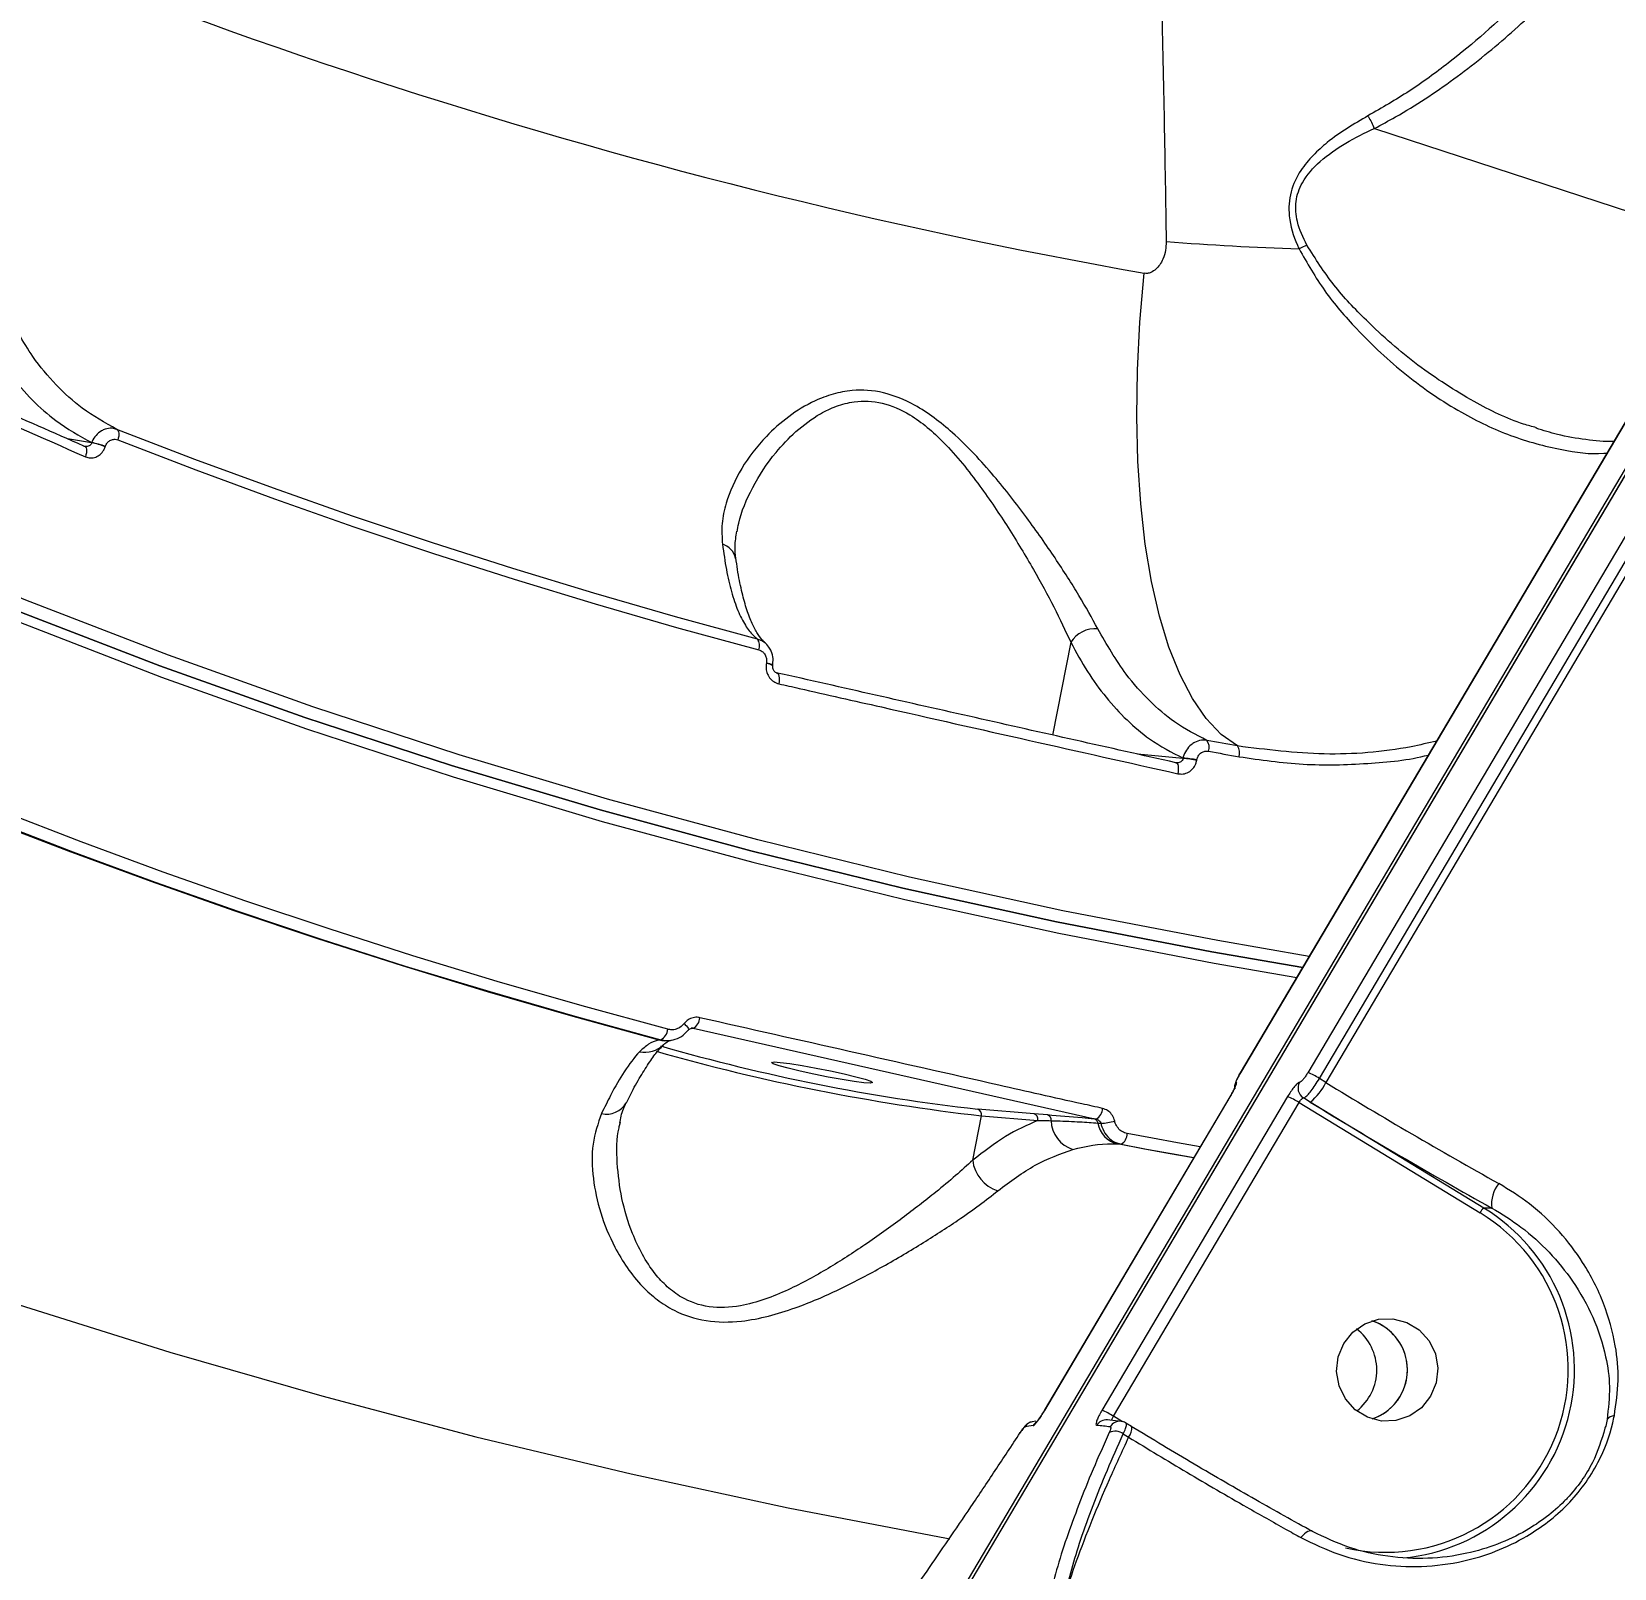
# Model space of a CAD drawing. Header units: millimetres. Extents: x -6879 to 7341, y -8047 to 7187.
# Drawn here: x -445 to -306.6, y 2434.7 to 2569.1 of the extents above; entities that cross this region are included whole.
import ezdxf

# ---------------------------------------------------------------- set-up
doc = ezdxf.new("R2010")
doc.units = ezdxf.units.MM
for name, color, linetype in [('DIKOM_ОБЪЕКТ', 7, 'Continuous'), ('DIKOM_РАЗМЕР_ЗОНА', 7, 'Continuous'), ('DIKOM_РАЗМЕР_ОБЪЕКТА', 7, 'Continuous')]:
    doc.layers.add(name, color=color, linetype=linetype)
doc.styles.add('style1', font='arial.ttf', dxfattribs={"width": 0.8})
doc.dimstyles.new('1-50', dxfattribs={"dimtxt": 300, "dimasz": 200, "dimexe": 100, "dimexo": 0, "dimgap": 100, "dimtad": 0, "dimdec": 0, "dimtxsty": 'style1', "dimcen": 0, "dimclrd": 7, "dimclre": 7, "dimadec": 1, "dimazin": 2, "dimtfac": 1, "dimtdec": 0, "dimtmove": 1, "dimatfit": 3, "dimfxl": 0, "dimlwd": 25, "dimlwe": 18, "dimarcsym": 0})

# ---------------------------------------------------------------- blocks, each defined once
blk = doc.blocks.new('*D20')
at = {"layer": 'Defpoints', "color": 0, "transparency": 16777216}
for p in [(-335.47, 4138.44), (-5198.79, -5966.88), (-1568.13, -5966.88)]:
    blk.add_point(p, dxfattribs=at)
at = {"layer": 'DIKOM_РАЗМЕР_ОБЪЕКТА', "color": 7, "lineweight": 18, "transparency": 16777216}
for p, q in [((-335.47, 4138.44), (-5298.79, 4138.44)), ((-1568.13, -5966.88), (-5298.79, -5966.88))]:
    blk.add_line(p, q, dxfattribs=at)
at = {"layer": 'DIKOM_РАЗМЕР_ОБЪЕКТА', "color": 7, "lineweight": 25, "transparency": 16777216}
for p, q in [((-5198.79, 3938.44), (-5198.79, -81.84)), ((-5198.79, -5766.88), (-5198.79, -1161.62))]:
    blk.add_line(p, q, dxfattribs=at)
at = {"layer": 'DIKOM_РАЗМЕР_ОБЪЕКТА', "color": 7, "transparency": 16777216}
for points in [[(-5232.12, 3938.44), (-5165.46, 3938.44), (-5198.79, 4138.44)], [(-5232.12, -5766.88), (-5165.46, -5766.88), (-5198.79, -5966.88)]]:
    blk.add_solid(points, dxfattribs=at)
at = {"layer": 'DIKOM_РАЗМЕР_ОБЪЕКТА', "color": 0, "transparency": 16777216, "insert": (-5198.79, -621.73), "char_height": 300, "attachment_point": 5, "rotation": 90, "style": 'style1'}
blk.add_mtext('10100', dxfattribs=at)
blk = doc.blocks.new('*D19')
at = {"layer": 'Defpoints', "color": 0, "transparency": 16777216}
for p in [(5624.04, 6094.27), (-4435.35, 2864.29), (5624.04, -2640.11)]:
    blk.add_point(p, dxfattribs=at)
at = {"layer": 'DIKOM_РАЗМЕР_ОБЪЕКТА', "color": 7, "lineweight": 18, "transparency": 16777216}
for p, q in [((-4435.35, 2864.29), (-4435.35, 6194.27)), ((5624.04, -2640.11), (5624.04, 6194.27))]:
    blk.add_line(p, q, dxfattribs=at)
at = {"layer": 'DIKOM_РАЗМЕР_ОБЪЕКТА', "color": 7, "lineweight": 25, "transparency": 16777216}
for p, q in [((-4235.35, 6094.27), (2113.67, 6094.27)), ((5424.04, 6094.27), (3193.46, 6094.27))]:
    blk.add_line(p, q, dxfattribs=at)
at = {"layer": 'DIKOM_РАЗМЕР_ОБЪЕКТА', "color": 7, "transparency": 16777216}
for points in [[(-4235.35, 6127.6), (-4235.35, 6060.94), (-4435.35, 6094.27)], [(5424.04, 6127.6), (5424.04, 6060.94), (5624.04, 6094.27)]]:
    blk.add_solid(points, dxfattribs=at)
at = {"layer": 'DIKOM_РАЗМЕР_ОБЪЕКТА', "color": 0, "transparency": 16777216, "insert": (2653.56, 6094.27), "char_height": 300, "attachment_point": 5, "style": 'style1'}
blk.add_mtext('10100', dxfattribs=at)
blk = doc.blocks.new('*D18')
at = {"layer": 'Defpoints', "color": 0, "transparency": 16777216}
for p in [(-342.29, 5666.7), (-6681.79, -8047.27), (-1651.48, -8047.27)]:
    blk.add_point(p, dxfattribs=at)
at = {"layer": 'DIKOM_РАЗМЕР_ЗОНА', "color": 7, "lineweight": 18, "transparency": 16777216}
for p, q in [((-342.29, 5666.7), (-6781.79, 5666.7)), ((-1651.48, -8047.27), (-6781.79, -8047.27))]:
    blk.add_line(p, q, dxfattribs=at)
at = {"layer": 'DIKOM_РАЗМЕР_ЗОНА', "color": 7, "lineweight": 25, "transparency": 16777216}
for p, q in [((-6681.79, 5466.7), (-6681.79, -340.84)), ((-6681.79, -7847.27), (-6681.79, -1420.62))]:
    blk.add_line(p, q, dxfattribs=at)
at = {"layer": 'DIKOM_РАЗМЕР_ЗОНА', "color": 7, "transparency": 16777216}
for points in [[(-6715.12, 5466.7), (-6648.46, 5466.7), (-6681.79, 5666.7)], [(-6715.12, -7847.27), (-6648.46, -7847.27), (-6681.79, -8047.27)]]:
    blk.add_solid(points, dxfattribs=at)
at = {"layer": 'DIKOM_РАЗМЕР_ЗОНА', "color": 0, "transparency": 16777216, "insert": (-6681.79, -880.73), "char_height": 300, "attachment_point": 5, "rotation": 90, "style": 'style1'}
blk.add_mtext('13700', dxfattribs=at)
blk = doc.blocks.new('*D17')
at = {"layer": 'Defpoints', "color": 0, "transparency": 16777216}
for p in [(-5935.35, 6990.27), (-5935.35, 998.27), (7340.79, -2830.86)]:
    blk.add_point(p, dxfattribs=at)
at = {"layer": 'DIKOM_РАЗМЕР_ЗОНА', "color": 7, "lineweight": 18, "transparency": 16777216}
for p, q in [((-5935.35, 998.27), (-5935.35, 7090.27)), ((7340.79, -2830.86), (7340.79, 7090.27))]:
    blk.add_line(p, q, dxfattribs=at)
at = {"layer": 'DIKOM_РАЗМЕР_ЗОНА', "color": 7, "lineweight": 25, "transparency": 16777216}
for p, q in [((-5735.35, 6990.27), (2016.67, 6990.27)), ((7140.79, 6990.27), (3096.46, 6990.27))]:
    blk.add_line(p, q, dxfattribs=at)
at = {"layer": 'DIKOM_РАЗМЕР_ЗОНА', "color": 7, "transparency": 16777216}
for points in [[(-5735.35, 7023.6), (-5735.35, 6956.94), (-5935.35, 6990.27)], [(7140.79, 7023.6), (7140.79, 6956.94), (7340.79, 6990.27)]]:
    blk.add_solid(points, dxfattribs=at)
at = {"layer": 'DIKOM_РАЗМЕР_ЗОНА', "color": 0, "transparency": 16777216, "insert": (2556.56, 6990.27), "char_height": 300, "attachment_point": 5, "style": 'style1'}
blk.add_mtext('13300', dxfattribs=at)

msp = doc.modelspace()

# ---------------------------------------------------------------- linework, layer by layer
at = {"layer": 'DIKOM_ОБЪЕКТ', "color": 7, "linetype": 'Continuous', "lineweight": 15}
for p, q in [((-132.1, 2824.1), (-377.6, 2409.23)), ((-131.77, 2824.1), (-377.27, 2409.23)), ((-377.25, 2409.23), (-131.75, 2824.1)), ((-327.54, 2560.62), (-302.79, 2552.52)), ((-297.16, 2549.19), (-339.26, 2478.04)), ((-339.25, 2478.05), (-297.15, 2549.2)), ((-291.26, 2549.21), (-333.36, 2478.06)), ((-332.35, 2477.55), (-290.25, 2548.69)), ((-289.69, 2548.36), (-331.79, 2477.21)), ((-439.74, 2533.13), (-441.84, 2533.49)), ((-440.41, 2532.86), (-440.35, 2532.85)), ((-440.29, 2532.83), (-440.41, 2532.86)), ((-439.73, 2533.16), (-439.74, 2533.13)), ((-438.55, 2532.78), (-438.54, 2532.81)), ((-383.41, 2523.01), (-383.42, 2523.06)), ((-354.1, 2515.71), (-355.7, 2507.59)), ((-380.72, 2513.88), (-380.72, 2513.85)), ((-344.28, 2505.55), (-348.25, 2505.92)), ((-344.84, 2505.16), (-344.91, 2505.17)), ((-344.27, 2505.57), (-344.28, 2505.55)), ((-343.08, 2505.37), (-343.07, 2505.4)), ((-389.96, 2480.95), (-390.09, 2480.92)), ((-389.11, 2480.89), (-389.01, 2480.91)), ((-387.52, 2481.8), (-387.55, 2481.78)), ((-387.41, 2481.9), (-387.14, 2481.95)), ((-387.14, 2481.95), (-387.12, 2481.95)), ((-387.12, 2481.95), (-351.86, 2474.01)), ((-339.26, 2478.04), (-339.25, 2478.05)), ((-331.79, 2477.21), (-332.35, 2477.55)), ((-340.17, 2475.95), (-356.4, 2448.52)), ((-356.39, 2448.53), (-340.16, 2475.96)), ((-335.14, 2475.97), (-351.37, 2448.54)), ((-350.36, 2448.03), (-334.13, 2475.45)), ((-340.17, 2475.95), (-340.16, 2475.96)), ((-334.13, 2475.45), (-318.3, 2465.8)), ((-333.15, 2475.5), (-333.74, 2475.86)), ((-317.96, 2466.23), (-333.15, 2475.5)), ((-362.67, 2470.41), (-361.9, 2474.29)), ((-357.3, 2474.47), (-362.23, 2474.88)), ((-361.9, 2474.29), (-356.97, 2473.89)), ((-356.14, 2474.37), (-357.3, 2474.47)), ((-351.86, 2474.01), (-352.04, 2474.02)), ((-393.5, 2473.62), (-393.47, 2473.73)), ((-351.72, 2473.66), (-351.46, 2473.64)), ((-350.01, 2471.83), (-349.68, 2471.81)), ((-317.26, 2466.23), (-317.96, 2466.23)), ((-357.14, 2447.6), (-357.48, 2447.54)), ((-356.4, 2448.52), (-356.39, 2448.53)), ((-349.69, 2447.58), (-350.9, 2447.71)), ((-349.56, 2447.54), (-350.36, 2448.03)), ((-349.51, 2446.48), (-349.04, 2446.19)), ((-348.77, 2447.13), (-349.27, 2447.43))]:
    msp.add_line(p, q, dxfattribs=at)
at = {"layer": 'DIKOM_ОБЪЕКТ', "color": 7, "linetype": 'Continuous', "lineweight": 15, "flags": 128}
for points in [[(-333.23, 2488.23), (-341.24, 2489.62), (-354.78, 2492.23), (-368.2, 2495.16), (-381.48, 2498.42), (-394.61, 2501.98), (-407.58, 2505.87), (-420.39, 2510.06), (-433.02, 2514.56), (-445.48, 2519.37), (-457.74, 2524.48), (-469.81, 2529.88), (-481.67, 2535.59), (-493.32, 2541.58), (-504.75, 2547.87), (-515.95, 2554.43), (-526.91, 2561.28), (-537.63, 2568.4)], [(-538.62, 2567.61), (-527.87, 2560.47), (-516.88, 2553.61), (-505.66, 2547.03), (-494.2, 2540.73), (-482.53, 2534.72), (-470.64, 2529), (-458.54, 2523.58), (-446.25, 2518.46), (-433.76, 2513.64), (-421.1, 2509.13), (-408.26, 2504.93), (-395.26, 2501.04), (-382.09, 2497.46), (-368.79, 2494.2), (-355.34, 2491.26), (-341.76, 2488.64), (-333.8, 2487.26)], [(-333.8, 2487.26), (-341.76, 2488.64), (-355.34, 2491.26), (-368.79, 2494.2), (-382.09, 2497.46), (-395.25, 2501.04), (-408.26, 2504.93), (-421.1, 2509.13), (-433.76, 2513.64), (-446.25, 2518.46), (-458.54, 2523.58), (-470.64, 2529), (-482.53, 2534.72), (-494.2, 2540.73), (-505.66, 2547.03), (-516.88, 2553.61), (-527.87, 2560.47), (-538.62, 2567.61)], [(-538.54, 2566.66), (-527.79, 2559.52), (-516.79, 2552.65), (-505.56, 2546.07), (-494.09, 2539.76), (-482.41, 2533.75), (-470.51, 2528.03), (-458.41, 2522.6), (-446.11, 2517.48), (-433.62, 2512.66), (-420.94, 2508.14), (-408.1, 2503.94), (-395.08, 2500.04), (-381.91, 2496.46), (-368.6, 2493.2), (-355.14, 2490.26), (-341.56, 2487.64), (-334.32, 2486.38)], [(-339.52, 2506.63), (-340.93, 2507.64), (-342.24, 2509.03), (-343.45, 2510.77), (-344.54, 2512.85), (-345.51, 2515.27), (-346.34, 2517.99), (-347.03, 2521.01), (-347.58, 2524.28), (-347.98, 2527.8), (-348.23, 2531.53), (-348.32, 2535.44), (-348.26, 2539.5), (-348.04, 2543.69), (-347.68, 2547.96)], [(-381.5, 2515.97), (-388.68, 2517.93), (-395.81, 2519.99), (-402.89, 2522.14), (-409.93, 2524.38), (-416.91, 2526.72), (-423.83, 2529.16), (-430.71, 2531.69), (-437.52, 2534.31)], [(-437.52, 2534.31), (-437.46, 2534.27), (-437.42, 2534.19), (-437.38, 2534.1), (-437.36, 2533.98), (-437.36, 2533.85), (-437.37, 2533.71), (-437.4, 2533.55), (-437.44, 2533.39)], [(-437.44, 2533.39), (-430.62, 2530.77), (-423.75, 2528.24), (-416.81, 2525.8), (-409.83, 2523.46), (-402.79, 2521.21), (-395.7, 2519.06), (-388.57, 2517), (-381.38, 2515.04)], [(-440.35, 2532.85), (-440.33, 2532.84), (-440.26, 2532.78), (-440.22, 2532.69), (-440.19, 2532.57), (-440.18, 2532.43), (-440.19, 2532.27), (-440.23, 2532.1), (-440.28, 2531.92)], [(-379.85, 2513.04), (-379.78, 2513.01), (-379.71, 2512.96), (-379.66, 2512.87), (-379.62, 2512.75), (-379.6, 2512.6), (-379.6, 2512.44), (-379.61, 2512.26), (-379.63, 2512.07)], [(-339.52, 2506.63), (-339.85, 2506.69), (-340.18, 2506.75), (-340.52, 2506.81), (-340.85, 2506.87), (-341.18, 2506.93), (-341.52, 2507), (-341.85, 2507.06), (-342.18, 2507.12)], [(-342.04, 2506.18), (-341.7, 2506.12), (-341.37, 2506.06), (-341.04, 2505.99), (-340.7, 2505.93), (-340.37, 2505.87), (-340.04, 2505.81), (-339.7, 2505.75), (-339.37, 2505.69)], [(-344.91, 2505.17), (-344.84, 2505.15), (-344.78, 2505.09), (-344.74, 2505), (-344.71, 2504.88), (-344.69, 2504.74), (-344.69, 2504.57), (-344.7, 2504.4), (-344.73, 2504.21)], [(-390.09, 2480.92), (-397.63, 2482.98), (-405.12, 2485.14), (-412.55, 2487.4), (-419.94, 2489.76), (-427.27, 2492.22), (-434.54, 2494.77), (-441.76, 2497.43), (-448.92, 2500.18)], [(-448.49, 2500.11), (-441.37, 2497.37), (-434.19, 2494.73), (-426.95, 2492.19), (-419.66, 2489.74), (-412.31, 2487.39), (-404.91, 2485.15), (-397.46, 2483), (-389.96, 2480.95)], [(-389.34, 2481.86), (-396.83, 2483.9), (-404.26, 2486.05), (-411.64, 2488.29), (-418.97, 2490.63), (-426.25, 2493.07), (-433.47, 2495.61), (-440.64, 2498.25), (-447.75, 2500.98)], [(-533.4, 2494.72), (-521.49, 2488.61), (-509.38, 2482.77), (-497.07, 2477.21), (-484.58, 2471.93), (-471.92, 2466.92), (-459.07, 2462.21), (-446.07, 2457.78), (-432.9, 2453.64), (-419.59, 2449.8), (-406.13, 2446.24), (-392.54, 2442.99), (-378.82, 2440.03), (-364.97, 2437.37), (-364.68, 2437.32)], [(-387.92, 2482.36), (-387.81, 2482.25), (-387.71, 2482.15), (-387.63, 2482.06), (-387.57, 2481.97), (-387.53, 2481.9), (-387.51, 2481.85), (-387.52, 2481.81), (-387.52, 2481.8)], [(-373.92, 2477.96), (-372.88, 2477.71), (-372.08, 2477.49), (-371.58, 2477.31), (-371.43, 2477.2), (-371.64, 2477.16), (-372.18, 2477.19), (-373.03, 2477.3), (-374.1, 2477.47), (-375.31, 2477.68), (-376.57, 2477.93), (-377.77, 2478.19), (-378.81, 2478.45), (-379.61, 2478.67), (-380.11, 2478.84), (-380.26, 2478.95), (-380.05, 2479), (-379.5, 2478.96), (-378.66, 2478.86), (-377.59, 2478.69), (-376.37, 2478.47), (-375.12, 2478.22), (-373.92, 2477.96)], [(-342.77, 2471.57), (-344.76, 2471.92), (-346.96, 2472.33), (-349.16, 2472.74)], [(-343.33, 2470.61), (-343.35, 2470.61), (-345.57, 2471.01), (-347.79, 2471.42), (-350.01, 2471.83)], [(-349.68, 2471.81), (-347.48, 2471.39), (-345.28, 2470.99), (-343.32, 2470.64)], [(-322.62, 2449.77), (-323.41, 2448.77), (-324.45, 2448.05), (-325.65, 2447.65), (-326.91, 2447.61), (-328.13, 2447.94), (-329.22, 2448.6), (-330.07, 2449.54), (-330.63, 2450.69), (-330.85, 2451.95), (-330.7, 2453.22), (-330.21, 2454.4), (-329.42, 2455.39), (-328.38, 2456.12), (-327.18, 2456.52), (-325.92, 2456.55), (-324.7, 2456.23), (-323.62, 2455.57), (-322.76, 2454.63), (-322.2, 2453.48), (-321.99, 2452.22), (-322.13, 2450.95), (-322.62, 2449.77)], [(-332.95, 2437.94), (-333.03, 2438), (-333.13, 2438.01), (-333.24, 2437.99), (-333.37, 2437.94), (-333.51, 2437.86), (-333.66, 2437.74), (-333.81, 2437.59), (-333.97, 2437.42)]]:
    msp.add_lwpolyline(points, dxfattribs=at)
at = {"layer": 'DIKOM_ОБЪЕКТ', "color": 7, "linetype": 'Continuous', "lineweight": 15}
for centre, radius, start, end in [((-261.2, 3035.61), 495.25, 243.8027, 259.9442), ((-325.53, 2820.3), 270.33, 265.7101, 268.1781), ((-326.04, 2533.12), 18.81, 113.1535, 115.4452), ((-440.49, 2528.33), 4.86, 66.3788, 81.0867), ((-440.48, 2528.36), 4.85, 66.3745, 81.0963), ((-385.01, 2522.7), 1.63, 12.6903, 74.1992), ((-351.94, 2514.31), 2.57, 85.4644, 147.2353), ((-382.27, 2515.4), 0.96, 337.9137, 36.5903), ((-380.9, 2512.44), 1.45, 58.3911, 82.626), ((-380.91, 2512.41), 1.45, 58.3911, 82.626), ((-343.05, 2506.5), 1.06, 342.2915, 35.5077), ((-340.39, 2506.01), 1.07, 342.5885, 35.4463), ((-344.75, 2497.98), 7.58, 77.2343, 86.4172), ((-344.75, 2498.01), 7.58, 77.2391, 86.4235), ((-387.6, 2482.9), 1.06, 296.6984, 358.5757), ((-389.52, 2483.27), 2.41, 256.1919, 279.6626), ((-390.43, 2481.93), 1.09, 295.5902, 356.2723), ((-387.24, 2481.47), 0.484, 78.1652, 97.9838), ((-391.35, 2482.19), 2.34, 258.3304, 314.6116), ((-341.72, 2650.29), 177.15, 254.0667, 263.4592), ((-343.08, 2643.29), 169.5, 253.9418, 263.5109), ((-335.02, 2473.56), 4.81, 56.2348, 69.7722), ((-338.75, 2476.7), 1, 149.3928, 181.9283), ((-333.21, 2476.71), 1.01, 149.1634, 237.877), ((-336.12, 2479.25), 4.79, 308.3711, 334.8063), ((-103.58, 2851.23), 438.15, 238.6102, 240.9016), ((-394.72, 2476.47), 2.03, 258.003, 329.4047), ((-336.78, 2471.5), 4.76, 56.1811, 69.8698), ((-93.61, 2868.08), 459.9, 238.6097, 240.9019), ((-362.38, 2474.41), 0.491, 345.7076, 72.5441), ((-357.45, 2474.01), 0.491, 345.7192, 72.5453), ((-356.28, 2473.92), 0.476, 353.74, 72.5741), ((-353.14, 2473.92), 2.67, 181.1457, 253.3916), ((-352.16, 2473.58), 0.456, 9.6367, 74.4894), ((-352.41, 2474.97), 1.1, 299.585, 358.5329), ((-351.69, 2478.69), 5.06, 272.5691, 286.5056), ((-349.48, 2474.04), 2.27, 189.635, 256.4349), ((-350.23, 2472.73), 1.07, 300.5534, 0.5028), ((-359.54, 2470.75), 3.15, 186.1306, 252.7448), ((-314.51, 2466.62), 2.78, 140.6362, 188.1149), ((-326.57, 2452.12), 15.99, 257.4178, 58.8441), ((-326.59, 2452.11), 16.55, 275.4094, 58.5603), ((-317.22, 2465.29), 1.2, 128.3883, 154.7911), ((-329.16, 2452.08), 4.51, 329.0701, 71.9213), ((-329.17, 2452.08), 4.52, 288.3501, 71.9222), ((-331.87, 2452.07), 4.54, 307.9073, 52.365), ((-329.12, 2452.01), 4.44, 288.0454, 329.5155), ((-357.28, 2446.58), 0.986, 101.8636, 149.488), ((-356.53, 2446.72), 0.976, 126.1725, 149.5956), ((-350.98, 2446.73), 0.977, 84.8752, 149.7531), ((-353.01, 2444.08), 4.75, 56.1758, 69.8753), ((-349.8, 2446.61), 0.975, 83.3528, 149.8173), ((-306.41, 2447.06), 1.03, 97.8659, 139.4394), ((-355.68, 2435.31), 12.02, 98.0812, 101.7507), ((-356.03, 2402.69), 44.73, 83.0801, 84.6071), ((-350.22, 2445.52), 1.2, 53.2906, 114.8328), ((-350.05, 2447), 1.29, 321.4245, 5.7056), ((-335.92, 2462.86), 42.54, 243.061, 322.323), ((-336.82, 2456.75), 41, 311.8741, 329.4371)]:
    msp.add_arc(centre, radius, start, end, dxfattribs=at)
for points, knots in [([(-438, 2872.85), (-437.93, 2872.84), (-435.74, 2872.59), (-431.5, 2870.92), (-425.41, 2867.81), (-419.55, 2863.44), (-413.91, 2858.08), (-408.35, 2851.55), (-402.87, 2843.84), (-397.5, 2834.93), (-392.25, 2824.81), (-387.14, 2813.45), (-382.17, 2800.8), (-377.42, 2787.01), (-373.02, 2772.43), (-368.97, 2757.22), (-365.28, 2741.53), (-361.84, 2724.92), (-358.68, 2707.41), (-355.81, 2689.05), (-353.31, 2670.35), (-351.19, 2651.4), (-349.42, 2632.3), (-347.97, 2612.62), (-346.86, 2592.39), (-346.08, 2571.71), (-345.86, 2557.72), (-345.75, 2550.73)], [0, 0, 0, 0, 0.001308, 0.044216, 0.087088, 0.127423, 0.167788, 0.208123, 0.249622, 0.291154, 0.332652, 0.375652, 0.418651, 0.462269, 0.505886, 0.546852, 0.58785, 0.628817, 0.670977, 0.713172, 0.755333, 0.795558, 0.835812, 0.876038, 0.917348, 0.95869, 1, 1, 1, 1]), ([(-287.95, 2614.46), (-288.29, 2613.6), (-289.58, 2610.32), (-292.08, 2604.68), (-295.66, 2597.66), (-299.68, 2590.82), (-304.17, 2584.16), (-309.17, 2577.74), (-314.75, 2571.69), (-319.95, 2567.11), (-324.45, 2563.83), (-326.88, 2562.43), (-328.1, 2561.73)], [0, 0, 0, 0, 0.041995, 0.159522, 0.277493, 0.395316, 0.51312, 0.633876, 0.754564, 0.875869, 0.937949, 1, 1, 1, 1]), ([(-327.54, 2560.62), (-326.92, 2560.96), (-324.52, 2562.24), (-320.53, 2564.88), (-315.77, 2568.71), (-311.18, 2573.08), (-306.77, 2577.91), (-301.58, 2584.41), (-296.05, 2592.57), (-290.48, 2602.46), (-287.51, 2609.32), (-286.02, 2612.75)], [0, 0, 0, 0, 0.031071, 0.119839, 0.208953, 0.297929, 0.396824, 0.495742, 0.663632, 0.831972, 1, 1, 1, 1]), ([(-328.1, 2561.73), (-329.33, 2561.01), (-331.05, 2559.99), (-332.93, 2558.29), (-334.1, 2556.9), (-334.96, 2555.11), (-335.11, 2552.79), (-334.6, 2551.12), (-334.18, 2550.21), (-334.13, 2550.11)], [0, 0, 0, 0, 0.286511, 0.400274, 0.516297, 0.657462, 0.799392, 0.976347, 1, 1, 1, 1]), ([(-328.1, 2561.73), (-328.08, 2561.7), (-327.98, 2561.52), (-327.78, 2561.14), (-327.63, 2560.81), (-327.55, 2560.63)], [0, 0, 0, 0, 0.084349, 0.497342, 1, 1, 1, 1]), ([(-333.44, 2550.42), (-333.77, 2551.09), (-334.36, 2552.3), (-334.51, 2554.26), (-333.84, 2556.16), (-332.26, 2557.88), (-330.07, 2559.4), (-328.39, 2560.23), (-327.55, 2560.63), (-327.55, 2560.63)], [0, 0, 0, 0, 0.159557, 0.287539, 0.415042, 0.593467, 0.79621, 0.999722, 1, 1, 1, 1]), ([(-327.55, 2560.63), (-327.55, 2560.63), (-327.55, 2560.62), (-327.54, 2560.62), (-327.54, 2560.62), (-327.54, 2560.62)], [0, 0, 0, 0, 0.340367, 0.811839, 1, 1, 1, 1]), ([(-345.75, 2550.73), (-345.76, 2550.47), (-345.78, 2549.95), (-345.99, 2549.26), (-346.29, 2548.71), (-346.64, 2548.3), (-347.01, 2548.05), (-347.38, 2547.94), (-347.58, 2547.95), (-347.68, 2547.96)], [0, 0, 0, 0, 0.194406, 0.403709, 0.553909, 0.691023, 0.835056, 0.921917, 1, 1, 1, 1]), ([(-334.13, 2550.11), (-333.41, 2548.85), (-331.99, 2546.34), (-328.76, 2542.64), (-324.82, 2538.95), (-320.24, 2535.84), (-315.65, 2533.64), (-311.46, 2532.53), (-308.6, 2532.11), (-307.28, 2532.24), (-307.18, 2532.24)], [0, 0, 0, 0, 0.121993, 0.244325, 0.416136, 0.58789, 0.731503, 0.874984, 0.990797, 1, 1, 1, 1]), ([(-313.37, 2534.46), (-313.74, 2534.56), (-315.62, 2535.06), (-319.14, 2536.84), (-323.81, 2539.8), (-327.85, 2543.37), (-331.18, 2546.86), (-332.69, 2549.23), (-333.44, 2550.42)], [0, 0, 0, 0, 0.04666, 0.233503, 0.459513, 0.685599, 0.843029, 1, 1, 1, 1]), ([(-440.41, 2532.86), (-445.72, 2535.19), (-456.35, 2539.84), (-466.81, 2544.47), (-472.05, 2546.79)], [0, 0, 0, 0, 0.499915, 1, 1, 1, 1]), ([(-471.89, 2545.84), (-471.35, 2545.6), (-468.66, 2544.4), (-458.2, 2539.77), (-448.14, 2535.37), (-440.28, 2531.92)], [0, 0, 0, 0, 0.0517093, 0.258557, 1, 1, 1, 1]), ([(-437.52, 2534.31), (-438.56, 2534.89), (-440.46, 2535.95), (-442.88, 2538.16), (-445.21, 2540.92), (-446.48, 2543.36), (-447.22, 2544.78)], [0, 0, 0, 0, 0.258077, 0.475006, 0.694069, 1, 1, 1, 1]), ([(-449.72, 2544.01), (-449.28, 2543.11), (-448.41, 2541.32), (-446.79, 2538.95), (-444.96, 2536.84), (-442.65, 2534.79), (-440.81, 2533.75), (-439.73, 2533.16)], [0, 0, 0, 0, 0.182552, 0.365119, 0.553026, 0.740943, 1, 1, 1, 1]), ([(-351.73, 2516.88), (-352.25, 2517.83), (-353.31, 2519.76), (-355.44, 2523.07), (-357.91, 2526.61), (-360.32, 2529.7), (-362.53, 2532.19), (-364.27, 2533.91), (-366.02, 2535.35), (-368.01, 2536.66), (-370.49, 2537.67), (-372.95, 2537.82), (-374.92, 2537.43), (-376.84, 2536.7), (-378.85, 2535.46), (-381.07, 2533.46), (-383.03, 2530.89), (-384.2, 2528.29), (-384.67, 2526.06), (-384.6, 2524.87), (-384.56, 2524.27)], [0, 0, 0, 0, 0.071788, 0.145629, 0.221169, 0.298518, 0.340637, 0.383293, 0.416101, 0.449613, 0.498646, 0.547791, 0.580453, 0.613972, 0.670438, 0.728319, 0.811954, 0.898075, 0.948687, 1, 1, 1, 1]), ([(-383.27, 2525.35), (-383.23, 2525.6), (-383.02, 2526.89), (-382, 2529.27), (-380.25, 2531.99), (-378.18, 2534.17), (-376.37, 2535.53), (-374.61, 2536.38), (-372.83, 2536.85), (-370.58, 2536.78), (-368.37, 2535.8), (-366.61, 2534.51), (-365.07, 2533.07), (-363.54, 2531.33), (-361.62, 2528.83), (-359.51, 2525.69), (-357.37, 2522.12), (-355.5, 2518.71), (-354.57, 2516.72), (-354.1, 2515.71)], [0, 0, 0, 0, 0.022423, 0.1154615, 0.2109389, 0.2726857, 0.3356354, 0.3701379, 0.4054861, 0.4559956, 0.5064323, 0.5409747, 0.5765238, 0.6222935, 0.6687341, 0.7525273, 0.8381542, 0.9181544, 1, 1, 1, 1]), ([(-437.52, 2534.31), (-437.67, 2534.36), (-438.01, 2534.45), (-438.48, 2534.37), (-438.95, 2534.16), (-439.37, 2533.81), (-439.62, 2533.42), (-439.72, 2533.19), (-439.73, 2533.16)], [0, 0, 0, 0, 0.180456, 0.402905, 0.530937, 0.749622, 0.966394, 1, 1, 1, 1]), ([(-438.54, 2532.81), (-438.53, 2532.82), (-438.49, 2532.94), (-438.38, 2533.14), (-438.17, 2533.32), (-437.94, 2533.43), (-437.7, 2533.47), (-437.52, 2533.42), (-437.44, 2533.39)], [0, 0, 0, 0, 0.034024, 0.252237, 0.470519, 0.598002, 0.819263, 1, 1, 1, 1]), ([(-306.58, 2533.27), (-306.59, 2533.27), (-307.41, 2533.22), (-309.07, 2533.4), (-311.33, 2533.76), (-312.76, 2534.22), (-313.38, 2534.41)], [0, 0, 0, 0, 0.00609, 0.360172, 0.726694, 1, 1, 1, 1]), ([(-439.74, 2533.13), (-439.75, 2533.1), (-439.78, 2533.01), (-439.89, 2532.9), (-440.04, 2532.83), (-440.18, 2532.81), (-440.27, 2532.83), (-440.29, 2532.83)], [0, 0, 0, 0, 0.150544, 0.389767, 0.640612, 0.905226, 1, 1, 1, 1]), ([(-440.28, 2531.92), (-440.13, 2531.88), (-439.84, 2531.78), (-439.37, 2531.87), (-438.97, 2532.1), (-438.69, 2532.44), (-438.59, 2532.69), (-438.55, 2532.78)], [0, 0, 0, 0, 0.2182821, 0.4367692, 0.6529987, 0.86576, 1, 1, 1, 1]), ([(-383.39, 2523.02), (-383.43, 2523.37), (-383.52, 2524.14), (-383.37, 2524.96), (-383.29, 2525.4)], [0, 0, 0, 0, 0.459614, 1, 1, 1, 1]), ([(-384.56, 2524.27), (-384.45, 2523.51), (-384.24, 2521.99), (-383.78, 2520.07), (-383.23, 2518.43), (-382.59, 2517.17), (-382, 2516.4), (-381.63, 2516.08), (-381.5, 2515.97)], [0, 0, 0, 0, 0.1827978, 0.365593, 0.5537485, 0.7419096, 0.9141981, 1, 1, 1, 1]), ([(-380.85, 2515.7), (-380.93, 2515.76), (-381.13, 2515.92), (-381.56, 2516.5), (-382.03, 2517.43), (-382.49, 2518.67), (-382.9, 2520.21), (-383.2, 2521.68), (-383.34, 2522.73), (-383.38, 2523.07)], [0, 0, 0, 0, 0.111089, 0.275268, 0.43388, 0.593318, 0.75558, 0.920574, 1, 1, 1, 1]), ([(-342.18, 2507.12), (-343.15, 2507.61), (-344.92, 2508.52), (-347.25, 2510.54), (-349.57, 2513.13), (-350.94, 2515.5), (-351.73, 2516.88)], [0, 0, 0, 0, 0.258073, 0.475005, 0.694068, 1, 1, 1, 1]), ([(-380.17, 2513.66), (-380.15, 2513.86), (-380.09, 2514.29), (-380.24, 2514.85), (-380.52, 2515.34), (-380.91, 2515.75), (-381.3, 2515.9), (-381.5, 2515.97)], [0, 0, 0, 0, 0.204432, 0.430103, 0.563409, 0.78033, 1, 1, 1, 1]), ([(-354.1, 2515.71), (-353.62, 2514.83), (-352.67, 2513.09), (-351.01, 2510.82), (-349.2, 2508.85), (-346.98, 2506.97), (-345.27, 2506.08), (-344.27, 2505.57)], [0, 0, 0, 0, 0.182562, 0.365119, 0.553035, 0.740944, 1, 1, 1, 1]), ([(-381.38, 2515.04), (-381.38, 2515.04), (-381.28, 2515.01), (-381.09, 2514.92), (-380.9, 2514.73), (-380.76, 2514.48), (-380.68, 2514.2), (-380.7, 2513.98), (-380.72, 2513.88)], [0, 0, 0, 0, 0.004429, 0.219889, 0.435644, 0.568307, 0.793856, 1, 1, 1, 1]), ([(-380.72, 2513.85), (-380.73, 2513.75), (-380.77, 2513.47), (-380.69, 2513.03), (-380.45, 2512.58), (-380.09, 2512.23), (-379.79, 2512.12), (-379.63, 2512.07)], [0, 0, 0, 0, 0.134259, 0.346985, 0.56323, 0.781776, 1, 1, 1, 1]), ([(-379.82, 2513.03), (-379.83, 2513.03), (-379.88, 2513.04), (-379.97, 2513.09), (-380.07, 2513.21), (-380.14, 2513.35), (-380.16, 2513.5), (-380.15, 2513.6), (-380.15, 2513.65)], [0, 0, 0, 0, 0.048188, 0.326242, 0.529216, 0.695559, 0.846182, 1, 1, 1, 1]), ([(-380.15, 2513.65), (-380.15, 2513.65), (-380.14, 2513.66), (-380.14, 2513.67), (-380.14, 2513.67)], [0, 0, 0, 0, 0.700528, 1, 1, 1, 1]), ([(-344.91, 2505.17), (-350.76, 2506.48), (-362.48, 2509.11), (-374.06, 2511.73), (-379.85, 2513.04)], [0, 0, 0, 0, 0.499917, 1, 1, 1, 1]), ([(-379.63, 2512.07), (-379.04, 2511.94), (-376.05, 2511.26), (-364.48, 2508.64), (-353.39, 2506.15), (-344.73, 2504.21)], [0, 0, 0, 0, 0.051707, 0.258554, 1, 1, 1, 1]), ([(-342.18, 2507.12), (-342.35, 2507.13), (-342.71, 2507.16), (-343.19, 2507), (-343.64, 2506.7), (-344.01, 2506.28), (-344.21, 2505.85), (-344.27, 2505.61), (-344.27, 2505.57)], [0, 0, 0, 0, 0.18054, 0.402906, 0.530986, 0.749619, 0.966392, 1, 1, 1, 1]), ([(-322.08, 2507.06), (-322.83, 2506.89), (-326.06, 2506.14), (-331.94, 2505.68), (-336.99, 2506.31), (-339.52, 2506.63)], [0, 0, 0, 0, 0.1301303, 0.5650645, 1, 1, 1, 1]), ([(-343.07, 2505.4), (-343.07, 2505.42), (-343.05, 2505.54), (-342.96, 2505.76), (-342.78, 2505.98), (-342.55, 2506.13), (-342.31, 2506.21), (-342.12, 2506.19), (-342.04, 2506.18)], [0, 0, 0, 0, 0.034011, 0.252282, 0.470513, 0.597954, 0.819282, 1, 1, 1, 1]), ([(-339.37, 2505.69), (-337.5, 2505.42), (-333.77, 2504.88), (-328.23, 2505.04), (-324.55, 2505.39), (-322.81, 2505.84), (-322.81, 2505.84)], [0, 0, 0, 0, 0.338912, 0.677833, 0.998525, 1, 1, 1, 1]), ([(-344.28, 2505.55), (-344.29, 2505.51), (-344.3, 2505.42), (-344.39, 2505.3), (-344.54, 2505.2), (-344.69, 2505.15), (-344.8, 2505.16), (-344.84, 2505.16)], [0, 0, 0, 0, 0.139139, 0.360373, 0.592398, 0.836762, 1, 1, 1, 1]), ([(-344.73, 2504.21), (-344.57, 2504.19), (-344.25, 2504.15), (-343.78, 2504.32), (-343.4, 2504.63), (-343.17, 2505.01), (-343.1, 2505.27), (-343.08, 2505.37)], [0, 0, 0, 0, 0.218254, 0.436765, 0.653017, 0.865741, 1, 1, 1, 1]), ([(-387.92, 2482.36), (-388.03, 2482.24), (-388.26, 2482), (-388.71, 2481.82), (-389.08, 2481.8), (-389.29, 2481.85), (-389.34, 2481.86)], [0, 0, 0, 0, 0.295466, 0.590344, 0.890033, 1, 1, 1, 1]), ([(-386.53, 2482.87), (-386.57, 2482.88), (-386.77, 2482.92), (-387.13, 2482.9), (-387.58, 2482.72), (-387.8, 2482.48), (-387.92, 2482.36)], [0, 0, 0, 0, 0.08102, 0.390731, 0.695193, 1, 1, 1, 1]), ([(-351.31, 2474.94), (-351.91, 2475.07), (-354.94, 2475.75), (-366.74, 2478.4), (-377.83, 2480.91), (-386.53, 2482.87)], [0, 0, 0, 0, 0.051222, 0.256126, 1, 1, 1, 1]), ([(-390.09, 2480.92), (-390.15, 2480.91), (-390.42, 2480.85), (-391.02, 2480.61), (-391.55, 2480.14), (-391.83, 2479.9)], [0, 0, 0, 0, 0.108898, 0.55279, 1, 1, 1, 1]), ([(-389.96, 2480.95), (-389.87, 2480.93), (-389.51, 2480.85), (-388.88, 2480.89), (-388.12, 2481.19), (-387.74, 2481.59), (-387.55, 2481.78)], [0, 0, 0, 0, 0.10927, 0.407941, 0.703137, 1, 1, 1, 1]), ([(-389.7, 2480.52), (-389.58, 2480.63), (-389.38, 2480.83), (-389.05, 2480.9), (-389.11, 2480.89), (-389.11, 2480.89)], [0, 0, 0, 0, 0.59376, 0.972328, 1, 1, 1, 1]), ([(-387.52, 2481.8), (-387.51, 2481.81), (-387.48, 2481.86), (-387.39, 2481.92), (-387.31, 2481.96), (-387.27, 2481.95), (-387.27, 2481.95)], [0, 0, 0, 0, 0.102397, 0.47299, 0.949004, 1, 1, 1, 1]), ([(-387.27, 2481.95), (-387.23, 2481.96), (-387.18, 2481.96), (-387.13, 2481.95), (-387.12, 2481.95)], [0, 0, 0, 0, 0.740536, 1, 1, 1, 1]), ([(-391.83, 2479.9), (-392.26, 2479.37), (-393.06, 2478.39), (-394.2, 2476.42), (-394.87, 2475.03), (-395.14, 2474.49)], [0, 0, 0, 0, 0.425121, 0.778086, 1, 1, 1, 1]), ([(-392.96, 2475.43), (-392.8, 2475.75), (-392.34, 2476.69), (-391.62, 2477.94), (-390.82, 2479.18), (-390.18, 2480.03), (-389.86, 2480.35), (-389.73, 2480.48)], [0, 0, 0, 0, 0.1249394, 0.3669714, 0.6059053, 0.839229, 1, 1, 1, 1]), ([(-339.25, 2478.04), (-339.32, 2477.93), (-339.47, 2477.68), (-339.64, 2477.33), (-339.74, 2477.05), (-339.8, 2476.8), (-339.78, 2476.69), (-339.78, 2476.69)], [0, 0, 0, 0, 0.232566, 0.515262, 0.799984, 0.988415, 1, 1, 1, 1]), ([(-339.61, 2477.21), (-339.62, 2477.22), (-339.64, 2477.24), (-339.6, 2477.38), (-339.5, 2477.59), (-339.38, 2477.83), (-339.28, 2477.99), (-339.25, 2478.05)], [0, 0, 0, 0, 0.2152, 0.430227, 0.645019, 0.859476, 1, 1, 1, 1]), ([(-333.36, 2478.06), (-333.42, 2477.97), (-333.54, 2477.78), (-333.73, 2477.52), (-333.89, 2477.33), (-334.01, 2477.24), (-334.06, 2477.23), (-334.07, 2477.23)], [0, 0, 0, 0, 0.214262, 0.428604, 0.643158, 0.858039, 1, 1, 1, 1]), ([(-339.71, 2476.84), (-339.71, 2476.84), (-339.71, 2476.85), (-339.72, 2476.82), (-339.75, 2476.75), (-339.83, 2476.57), (-339.97, 2476.3), (-340.11, 2476.07), (-340.17, 2475.95)], [0, 0, 0, 0, 0.000502, 0.103401, 0.250331, 0.449329, 0.717956, 1, 1, 1, 1]), ([(-340.16, 2475.96), (-340.11, 2476.05), (-339.97, 2476.29), (-339.78, 2476.65), (-339.63, 2476.97), (-339.57, 2477.18), (-339.6, 2477.2), (-339.61, 2477.21)], [0, 0, 0, 0, 0.140623, 0.355062, 0.569898, 0.784924, 1, 1, 1, 1]), ([(-334.07, 2477.23), (-334.1, 2477.22), (-334.17, 2477.21), (-334.34, 2477.07), (-334.59, 2476.78), (-334.87, 2476.4), (-335.05, 2476.11), (-335.14, 2475.97)], [0, 0, 0, 0, 0.14186, 0.356685, 0.571307, 0.785725, 1, 1, 1, 1]), ([(-333.74, 2475.86), (-333.71, 2475.86), (-333.63, 2475.88), (-333.4, 2476.08), (-333.07, 2476.46), (-332.71, 2476.97), (-332.47, 2477.36), (-332.35, 2477.55)], [0, 0, 0, 0, 0.14177, 0.356412, 0.570932, 0.785446, 1, 1, 1, 1]), ([(-393.53, 2473.64), (-393.5, 2473.85), (-393.4, 2474.55), (-393.14, 2475.09), (-392.97, 2475.46)], [0, 0, 0, 0, 0.309799, 1, 1, 1, 1]), ([(-334.13, 2475.45), (-334.1, 2475.5), (-334.04, 2475.6), (-333.94, 2475.72), (-333.85, 2475.81), (-333.78, 2475.86), (-333.75, 2475.86), (-333.74, 2475.86)], [0, 0, 0, 0, 0.213952, 0.4282, 0.642733, 0.858009, 1, 1, 1, 1]), ([(-395.14, 2474.49), (-395.44, 2473.63), (-396.04, 2471.9), (-395.95, 2468.9), (-395.31, 2465.83), (-394.23, 2463.18), (-392.94, 2461), (-391.69, 2459.45), (-390.3, 2458.19), (-388.53, 2457.05), (-386.05, 2456.23), (-383.15, 2456.23), (-380.52, 2456.74), (-377.64, 2457.65), (-374.34, 2459.07), (-370.66, 2461.01), (-367.15, 2463.07), (-364.28, 2464.93), (-362.05, 2466.5), (-361, 2467.33), (-360.47, 2467.74)], [0, 0, 0, 0, 0.07545, 0.15103, 0.221387, 0.291725, 0.334659, 0.377544, 0.410428, 0.443257, 0.496248, 0.549081, 0.588988, 0.628973, 0.696945, 0.765008, 0.836351, 0.90763, 0.953829, 1, 1, 1, 1]), ([(-356.97, 2473.89), (-357.92, 2473.47), (-359.81, 2472.63), (-361.71, 2471.16), (-362.67, 2470.41)], [0, 0, 0, 0, 0.496053, 1, 1, 1, 1]), ([(-356.97, 2473.89), (-356.81, 2473.88), (-356.42, 2473.88), (-356.03, 2473.87), (-355.81, 2473.87)], [0, 0, 0, 0, 0.435293, 1, 1, 1, 1]), ([(-352.04, 2474.02), (-352.4, 2474.05), (-353.73, 2474.16), (-355.12, 2474.28), (-356.14, 2474.37)], [0, 0, 0, 0, 0.264707, 1, 1, 1, 1]), ([(-355.81, 2473.87), (-355.63, 2473.86), (-354.77, 2473.84), (-353.41, 2473.78), (-352.24, 2473.7), (-351.72, 2473.66)], [0, 0, 0, 0, 0.122276, 0.61145, 1, 1, 1, 1]), ([(-351.86, 2474.01), (-351.81, 2473.99), (-351.69, 2473.95), (-351.56, 2473.84), (-351.49, 2473.72), (-351.47, 2473.65), (-351.46, 2473.64)], [0, 0, 0, 0, 0.313151, 0.619584, 0.917132, 1, 1, 1, 1]), ([(-350.25, 2473.84), (-350.26, 2473.89), (-350.32, 2474.1), (-350.5, 2474.44), (-350.85, 2474.78), (-351.16, 2474.89), (-351.31, 2474.94)], [0, 0, 0, 0, 0.085584, 0.389301, 0.694772, 1, 1, 1, 1]), ([(-349.16, 2472.74), (-349.31, 2472.78), (-349.62, 2472.88), (-349.98, 2473.21), (-350.18, 2473.56), (-350.24, 2473.78), (-350.25, 2473.84)], [0, 0, 0, 0, 0.296875, 0.594064, 0.889526, 1, 1, 1, 1]), ([(-362.67, 2470.41), (-363.16, 2469.97), (-364.14, 2469.07), (-366.18, 2467.38), (-368.81, 2465.34), (-371.97, 2463.07), (-375.3, 2460.91), (-378.25, 2459.29), (-380.85, 2458.21), (-383.17, 2457.56), (-385.76, 2457.43), (-387.93, 2458.2), (-389.43, 2459.33), (-390.59, 2460.59), (-391.61, 2462.17), (-392.64, 2464.38), (-393.45, 2467.11), (-393.81, 2470.23), (-393.85, 2472.47), (-393.54, 2473.5), (-393.5, 2473.62)], [0, 0, 0, 0, 0.050322, 0.10143, 0.179043, 0.25846, 0.331362, 0.405799, 0.446933, 0.489016, 0.542011, 0.594739, 0.627883, 0.662052, 0.707326, 0.753363, 0.829485, 0.907165, 0.98911, 1, 1, 1, 1]), ([(-351.46, 2473.64), (-351.44, 2473.54), (-351.34, 2473.17), (-351.02, 2472.59), (-350.43, 2472.03), (-349.93, 2471.88), (-349.68, 2471.81)], [0, 0, 0, 0, 0.110606, 0.406336, 0.703513, 1, 1, 1, 1]), ([(-360.47, 2467.74), (-359.39, 2468.55), (-357.19, 2470.2), (-355.01, 2470.97), (-353.9, 2471.36)], [0, 0, 0, 0, 0.494243, 1, 1, 1, 1]), ([(-353.9, 2471.36), (-352.75, 2471.63), (-351.45, 2471.92), (-350.16, 2471.84), (-350.01, 2471.83)], [0, 0, 0, 0, 0.882129, 1, 1, 1, 1]), ([(-306.55, 2448.08), (-306.4, 2449.11), (-306.1, 2451.21), (-306.42, 2454.47), (-307.38, 2457.94), (-309.07, 2461.28), (-311.3, 2464.21), (-313.75, 2466.58), (-315.74, 2467.81), (-316.66, 2468.38)], [0, 0, 0, 0, 0.126099, 0.256726, 0.424339, 0.596864, 0.735297, 0.877568, 1, 1, 1, 1]), ([(-317.26, 2466.23), (-316.39, 2465.7), (-314.52, 2464.55), (-312.16, 2462.37), (-310.02, 2459.73), (-308.31, 2456.68), (-307.3, 2453.58), (-306.87, 2450.61), (-307.08, 2448.7), (-307.19, 2447.73)], [0, 0, 0, 0, 0.122709, 0.262458, 0.406018, 0.574924, 0.748263, 0.87237, 1, 1, 1, 1]), ([(-357.47, 2447.54), (-357.53, 2447.53), (-357.66, 2447.5), (-357.83, 2447.41), (-357.98, 2447.29), (-358.12, 2447.15), (-358.28, 2446.95), (-358.45, 2446.7), (-358.56, 2446.53), (-358.58, 2446.49)], [0, 0, 0, 0, 0.092746, 0.216143, 0.328785, 0.441864, 0.663423, 0.930004, 1, 1, 1, 1]), ([(-357.37, 2447.21), (-357.35, 2447.22), (-357.3, 2447.24), (-357.15, 2447.41), (-356.92, 2447.7), (-356.66, 2448.09), (-356.48, 2448.38), (-356.39, 2448.53)], [0, 0, 0, 0, 0.141815, 0.3567, 0.571295, 0.785718, 1, 1, 1, 1]), ([(-356.4, 2448.52), (-356.41, 2448.5), (-356.5, 2448.35), (-356.69, 2448.06), (-356.91, 2447.74), (-357.05, 2447.56), (-357.11, 2447.49), (-357.11, 2447.49), (-357.11, 2447.49)], [0, 0, 0, 0, 0.0364149, 0.3158951, 0.596803, 0.8019922, 0.9389623, 1, 1, 1, 1]), ([(-351.37, 2448.54), (-351.43, 2448.44), (-351.56, 2448.21), (-351.74, 2447.84), (-351.87, 2447.51), (-351.91, 2447.28), (-351.85, 2447.24), (-351.83, 2447.23)], [0, 0, 0, 0, 0.14061, 0.355075, 0.569887, 0.784907, 1, 1, 1, 1]), ([(-350.51, 2447.67), (-350.51, 2447.67), (-350.51, 2447.7), (-350.48, 2447.79), (-350.43, 2447.91), (-350.38, 2447.99), (-350.36, 2448.03)], [0, 0, 0, 0, 0.06785, 0.419108, 0.770115, 1, 1, 1, 1]), ([(-349.27, 2447.42), (-349.28, 2447.43), (-349.39, 2447.53), (-349.55, 2447.58), (-349.68, 2447.58), (-349.69, 2447.58)], [0, 0, 0, 0, 0.094768, 0.977804, 1, 1, 1, 1]), ([(-333.97, 2437.42), (-332.88, 2436.89), (-330.67, 2435.81), (-327.08, 2435), (-323.39, 2434.79), (-319.99, 2435.22), (-316.89, 2436.16), (-314.42, 2437.35), (-312.32, 2438.77), (-310.62, 2440.27), (-309.13, 2442.03), (-307.65, 2444.42), (-306.88, 2446.5), (-306.6, 2447.87), (-306.55, 2448.08)], [0, 0, 0, 0, 0.10848, 0.220216, 0.327647, 0.438308, 0.523801, 0.611506, 0.674513, 0.739087, 0.802774, 0.868897, 0.979733, 1, 1, 1, 1]), ([(-307.19, 2447.73), (-307.22, 2447.54), (-307.25, 2447.29), (-307.35, 2447.04), (-307.37, 2446.98)], [0, 0, 0, 0, 0.778567, 1, 1, 1, 1]), ([(-368.41, 2431.95), (-367.84, 2432.78), (-366.69, 2434.44), (-364.81, 2437.18), (-362.82, 2440.11), (-360.72, 2443.24), (-359.25, 2445.47), (-358.52, 2446.59)], [0, 0, 0, 0, 0.197838, 0.395503, 0.593167, 0.796586, 1, 1, 1, 1]), ([(-358.52, 2446.59), (-358.46, 2446.67), (-358.35, 2446.84), (-358.22, 2447.01), (-358.15, 2447.07), (-358.13, 2447.08), (-358.13, 2447.08)], [0, 0, 0, 0, 0.305637, 0.611602, 0.918016, 1, 1, 1, 1]), ([(-350.73, 2446.6), (-351.21, 2445.52), (-352.18, 2443.36), (-353.41, 2440.28), (-354.49, 2437.34), (-355.38, 2434.54), (-355.8, 2432.83), (-356.01, 2431.98)], [0, 0, 0, 0, 0.197682, 0.395387, 0.593088, 0.796545, 1, 1, 1, 1]), ([(-354.68, 2432.13), (-354.25, 2433.79), (-353.59, 2436.31), (-352.17, 2440.2), (-350.94, 2443.26), (-349.98, 2445.42), (-349.51, 2446.48)], [0, 0, 0, 0, 0.395171, 0.598677, 0.802185, 1, 1, 1, 1]), ([(-349.04, 2446.19), (-349.63, 2444.93), (-350.8, 2442.4), (-352.32, 2438.78), (-353.68, 2435.27), (-354.35, 2433.18), (-354.68, 2432.13)], [0, 0, 0, 0, 0.237387, 0.47716, 0.737011, 1, 1, 1, 1]), ([(-350.64, 2447.1), (-350.62, 2447.09), (-350.59, 2447.06), (-350.61, 2446.9), (-350.67, 2446.74), (-350.72, 2446.63), (-350.73, 2446.6)], [0, 0, 0, 0, 0.306771, 0.613342, 0.919435, 1, 1, 1, 1]), ([(-349.51, 2446.48), (-349.49, 2446.52), (-349.39, 2446.74), (-349.26, 2447.07), (-349.2, 2447.35), (-349.26, 2447.4), (-349.28, 2447.41)], [0, 0, 0, 0, 0.087894, 0.421548, 0.755381, 1, 1, 1, 1]), ([(-349.04, 2446.19), (-347.35, 2445.17), (-343.92, 2443.09), (-339.28, 2440.4), (-335.96, 2438.53), (-334.41, 2437.66), (-333.97, 2437.42)], [0, 0, 0, 0, 0.336234, 0.682236, 0.908787, 1, 1, 1, 1]), ([(-332.95, 2437.94), (-334.6, 2438.86), (-337.99, 2440.74), (-343.36, 2443.85), (-346.97, 2446.03), (-348.8, 2447.13)], [0, 0, 0, 0, 0.3175202, 0.6539155, 1, 1, 1, 1]), ([(-307.37, 2446.98), (-307.67, 2445.97), (-308.14, 2444.4), (-309.41, 2442.34), (-310.31, 2441.24), (-311.33, 2440.18), (-312.49, 2439.17), (-314.44, 2437.87), (-316.78, 2436.77), (-319.67, 2435.91), (-322.91, 2435.5), (-326.36, 2435.69), (-329.79, 2436.44), (-331.89, 2437.44), (-332.95, 2437.94)], [0, 0, 0, 0, 0.105638, 0.163682, 0.223973, 0.235118, 0.298691, 0.364176, 0.452279, 0.542829, 0.654917, 0.770232, 0.883552, 1, 1, 1, 1])]:
    msp.add_open_spline(points, degree=3, knots=knots, dxfattribs=at)

# ---------------------------------------------------------------- dimensions: what is measured, and where the dimension line sits
at = {"layer": 'DIKOM_РАЗМЕР_ЗОНА'}
dim = msp.add_linear_dim(base=(-5935.35, 6990.27), p1=(7340.79, -2830.86), p2=(-5935.35, 998.27), text='13300', dimstyle='1-50', override={"dimscale": 1, "dimtix": 0, "dimtofl": 1, "dimtmove": 1, "dimatfit": 3}, dxfattribs=at)
dim.commit()
dim.dimension.update_dxf_attribs({"geometry": '*D17', "text_midpoint": (2556.56, 6990.27), "dimtype": 160})
dim = msp.add_linear_dim(base=(-6681.79, -8047.27), p1=(-342.29, 5666.7), p2=(-1651.48, -8047.27), angle=270, text='13700', dimstyle='1-50', override={"dimscale": 1, "dimtix": 0, "dimtofl": 1, "dimtmove": 1, "dimatfit": 3}, dxfattribs=at)
dim.commit()
dim.dimension.update_dxf_attribs({"geometry": '*D18', "text_midpoint": (-6681.79, -880.73), "dimtype": 160})
at = {"layer": 'DIKOM_РАЗМЕР_ОБЪЕКТА'}
dim = msp.add_linear_dim(base=(5624.04, 6094.27), p1=(-4435.35, 2864.29), p2=(5624.04, -2640.11), text='10100', dimstyle='1-50', override={"dimscale": 1, "dimtix": 0, "dimtofl": 1, "dimtmove": 1, "dimatfit": 3}, dxfattribs=at)
dim.commit()
dim.dimension.update_dxf_attribs({"geometry": '*D19', "text_midpoint": (2653.56, 6094.27), "dimtype": 160})
dim = msp.add_linear_dim(base=(-5198.79, -5966.88), p1=(-335.47, 4138.44), p2=(-1568.13, -5966.88), angle=270, text='10100', dimstyle='1-50', override={"dimscale": 1, "dimtix": 0, "dimtofl": 1, "dimtmove": 1, "dimatfit": 3}, dxfattribs=at)
dim.commit()
dim.dimension.update_dxf_attribs({"geometry": '*D20', "text_midpoint": (-5198.79, -621.73), "dimtype": 160})

doc.saveas('drawing.dxf')
